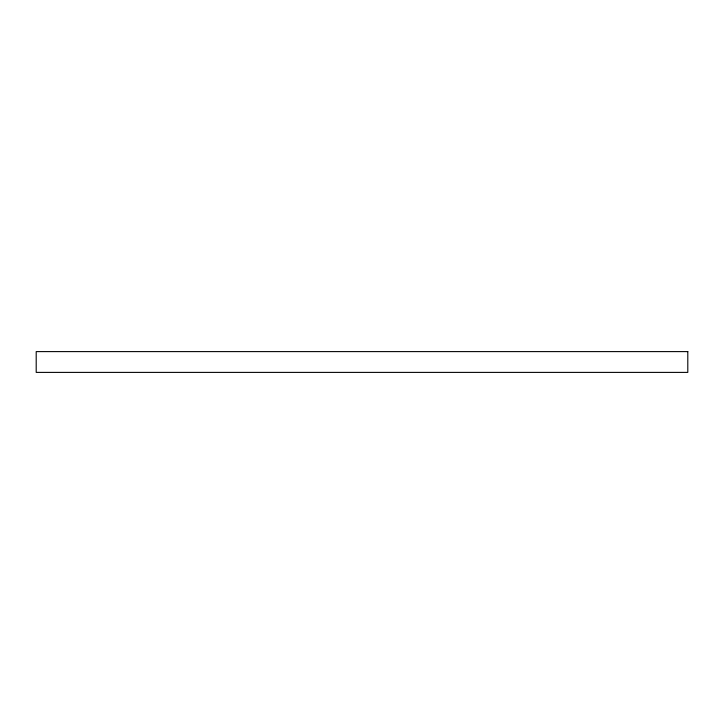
<?xml version="1.0" encoding="UTF-8"?>
<svg xmlns="http://www.w3.org/2000/svg" width="724" height="724" viewBox="0 0 724 724"><rect width="100%" height="100%" fill="white"/><g stroke="black" fill="none" stroke-linecap="round" stroke-linejoin="round"><path stroke-width="1.09" d="M687.8 351.602L36.2 351.602L36.2 372.398L687.8 372.398L687.8 351.602"/></g></svg>
